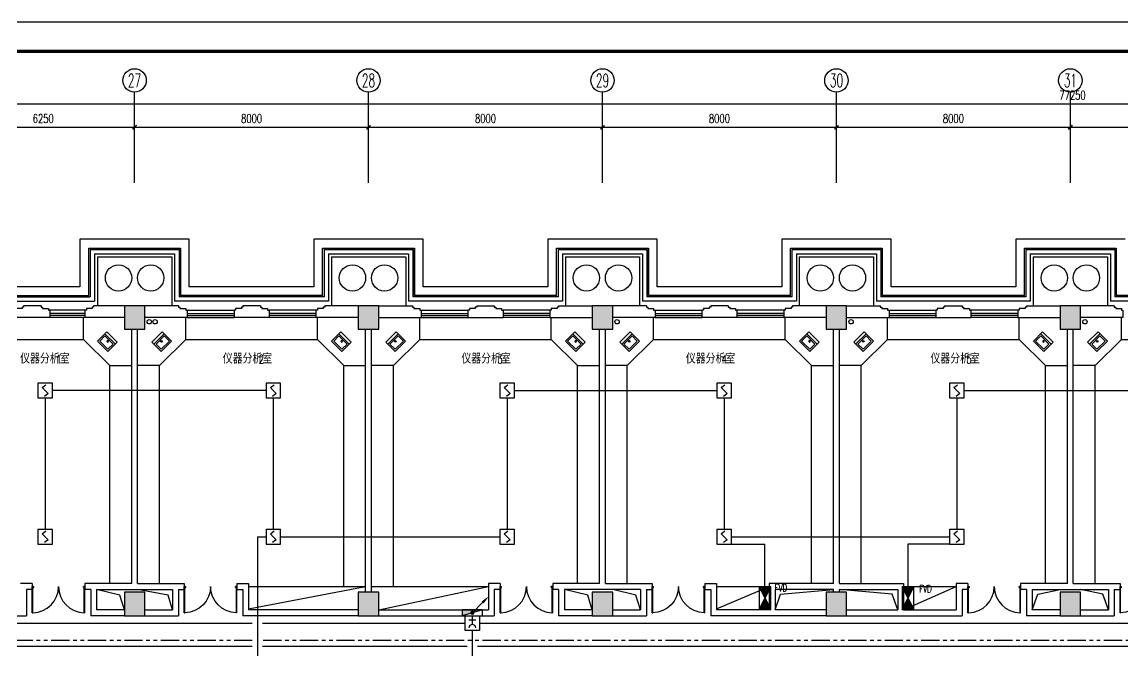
# Model space of a CAD drawing. Extents: x 190999 to 918899, y -200814 to 215286.
# Drawn here: x 567935 to 605585, y 134381 to 155886 of the extents above; entities that cross this region are included whole.
import ezdxf
from ezdxf.enums import TextEntityAlignment as Align

# ---------------------------------------------------------------- set-up
doc = ezdxf.new("R2010")
doc.units = 0
doc.header["$LTSCALE"] = 1000
doc.header["$MEASUREMENT"] = 0
doc.linetypes.add('PHANTOM2', pattern=[1.25, 0.625, -0.125, 0.125, -0.125, 0.125, -0.125])
doc.layers.get('Defpoints').update_dxf_attribs({"color": 1})
for name, color, linetype in [('00-EQUIP', 3, 'Continuous'), ('00-LWIRE', 4, 'Continuous'), ('00-WIRE-4', 6, 'Continuous'), ('A-墙线', 2, 'Continuous'), ('A-外包装修', 250, 'Continuous'), ('A-外窗', 145, 'Continuous'), ('A-家具', 250, 'Continuous'), ('A-门', 167, 'Continuous'), ('AXIS', 3, 'Continuous'), ('AXIS_TEXT', 7, 'Continuous'), ('COLUMN', 2, 'Continuous'), ('EQUIP_消火栓', 1, 'Continuous'), ('PUB_HATCH', 250, 'Continuous'), ('图框', 189, 'Continuous'), ('屋面排水', 4, 'Continuous'), ('房间名称', 7, 'Continuous'), ('暖通-风-说明', 3, 'Continuous'), ('洞口线', 165, 'Continuous'), ('雨水管', 151, 'Continuous')]:
    doc.layers.add(name, color=color, linetype=linetype)
doc.styles.add('_TCH_AXIS', font='COMPLEX', dxfattribs={"bigfont": 'GBCBIG'})
doc.styles.add('_TCH_DIM', font='SIMPLEX', dxfattribs={"bigfont": 'GBCBIG'})
doc.styles.add('COMPLEX', font='COMPLEX')
doc.styles.add('DIM_FONT', font='SIMPLEX', dxfattribs={"width": 0.7, "bigfont": 'GBCBIG'})
doc.styles.add('HZ-ZGBZ', font='romanc.shx', dxfattribs={"width": 0.65})
doc.styles.get("Standard").update_dxf_attribs({"font": 'simhei.ttf'})
doc.styles.add('XXK', font='romans.shx', dxfattribs={"width": 0.75, "bigfont": 'hzf.shx'})
doc.styles.add('zz-1', font='arial.ttf', dxfattribs={"width": 0.8})
doc.linetypes.add('BIG-DLINE', pattern='A,1,-0.15,["D",XXK,S=0.2,R=0,X=-0.1,Y=-0.09],-0.2', length=1.35)
doc.linetypes.add('XLINE', pattern='A,1,-0.2,["X",XXK,S=0.2,R=0,X=-0.1,Y=-0.09],-0.15', length=1.35)
doc.dimstyles.new('DIMN', dxfattribs={"dimtxt": 300, "dimasz": 100, "dimexe": 250, "dimexo": 300, "dimgap": 150, "dimtad": 1, "dimdec": 0, "dimzin": 0, "dimdsep": 46, "dimtxsty": 'DIM_FONT', "dimblk": 'ARCHTICK', "dimcen": 0.09, "dimclrt": 7, "dimazin": 2, "dimtfac": 1, "dimtdec": 0, "dimtix": 1, "dimtmove": 2, "dimatfit": 3, "dimfxl": 0, "dimtolj": 1, "dimtzin": 0, "dimarcsym": 0})

# ---------------------------------------------------------------- blocks, each defined once
blk = doc.blocks.new('TJAD_TK_A0')
at = {"layer": '图框'}
blk.add_line((2162, 399.3), (973, 399.3), dxfattribs=at)
at = {"layer": '图框', "const_width": 1.2}
blk.add_lwpolyline([(2152, -431.7), (2152, 389.3), (998, 389.3), (998, -431.7)], close=True, dxfattribs=at)
blk = doc.blocks.new('m1800')
at = {"layer": 'A-墙线'}
for p, q in [((-900, -100), (-900, 100)), ((900, -100), (900, 100))]:
    blk.add_line(p, q, dxfattribs=at)
at = {"layer": 'A-门'}
for p, q in [((-900, 900), (-900, 0)), ((-900, 900), (-880, 900)), ((-880, 900), (-880, 50)), ((880, 900), (880, 50)), ((900, 900), (880, 900)), ((900, 900), (900, 0)), ((-900, 50), (-870, 50)), ((-900, 0), (-850, 0)), ((-870, 50), (-870, 30)), ((-870, 30), (-850, 30)), ((-850, 30), (-850, 0)), ((850, 30), (850, 0)), ((870, 30), (850, 30)), ((900, 0), (850, 0)), ((870, 50), (870, 30)), ((900, 50), (870, 50))]:
    blk.add_line(p, q, dxfattribs=at)
for centre, start, end in [((-900, 0), 0, 88.7267), ((900, 0), 91.2733, 180)]:
    blk.add_arc(centre, 900, start, end, dxfattribs=at)
blk = doc.blocks.new('$TwtSys$00000434')
for p, q in [((-0.5, 0.5), (-0.5, -0.5)), ((-0.5, -0.5), (0.5, 0.5)), ((0.5, 0.5), (-0.5, 0.5)), ((0.5, -0.5), (0.5, 0.5)), ((-0.5, -0.5), (0.5, -0.5))]:
    blk.add_line(p, q)
blk.add_solid([(0.5, -0.5), (0.5, 0.5), (-0.5, -0.5)])
blk = doc.blocks.new('_ArchTick')
at = {"const_width": 0.5}
blk.add_lwpolyline([(-0.7, -0.7), (0.7, 0.7)], dxfattribs=at)
blk = doc.blocks.new('*D295')
at = {"layer": 'AXIS', "color": 0, "lineweight": -2}
for p, q in [((603785, 150686), (603785, 152536)), ((611785, 150686), (611785, 152536)), ((603785, 152286), (611785, 152286))]:
    blk.add_line(p, q, dxfattribs=at)
at = {"layer": 'Defpoints', "color": 0}
for p in [(611785, 152286), (603785, 150386), (611785, 150386)]:
    blk.add_point(p, dxfattribs=at)
at = {"layer": 'AXIS', "color": 0, "lineweight": -2, "xscale": 100, "yscale": 100, "zscale": 100, "rotation": 180}
blk.add_blockref('_ArchTick', (603785, 152286), dxfattribs=at)
at = {"layer": 'AXIS', "color": 0, "lineweight": -2, "xscale": 100, "yscale": 100, "zscale": 100}
blk.add_blockref('_ArchTick', (611785, 152286), dxfattribs=at)
at = {"layer": 'AXIS', "color": 7, "insert": (607785, 152586), "char_height": 300, "attachment_point": 5, "style": 'DIM_FONT'}
blk.add_mtext('\\A1;8000', dxfattribs=at)
blk = doc.blocks.new('*D296')
at = {"layer": 'AXIS', "color": 0, "lineweight": -2}
for p, q in [((595785, 150686), (595785, 152536)), ((603785, 150686), (603785, 152536)), ((595785, 152286), (603785, 152286))]:
    blk.add_line(p, q, dxfattribs=at)
at = {"layer": 'Defpoints', "color": 0}
for p in [(603785, 152286), (595785, 150386), (603785, 150386)]:
    blk.add_point(p, dxfattribs=at)
at = {"layer": 'AXIS', "color": 0, "lineweight": -2, "xscale": 100, "yscale": 100, "zscale": 100, "rotation": 180}
blk.add_blockref('_ArchTick', (595785, 152286), dxfattribs=at)
at = {"layer": 'AXIS', "color": 0, "lineweight": -2, "xscale": 100, "yscale": 100, "zscale": 100}
blk.add_blockref('_ArchTick', (603785, 152286), dxfattribs=at)
at = {"layer": 'AXIS', "color": 7, "insert": (599785, 152586), "char_height": 300, "attachment_point": 5, "style": 'DIM_FONT'}
blk.add_mtext('\\A1;8000', dxfattribs=at)
blk = doc.blocks.new('*D297')
at = {"layer": 'AXIS', "color": 0, "lineweight": -2}
for p, q in [((587785, 150686), (587785, 152536)), ((595785, 150686), (595785, 152536)), ((587785, 152286), (595785, 152286))]:
    blk.add_line(p, q, dxfattribs=at)
at = {"layer": 'Defpoints', "color": 0}
for p in [(595785, 152286), (587785, 150386), (595785, 150386)]:
    blk.add_point(p, dxfattribs=at)
at = {"layer": 'AXIS', "color": 0, "lineweight": -2, "xscale": 100, "yscale": 100, "zscale": 100, "rotation": 180}
blk.add_blockref('_ArchTick', (587785, 152286), dxfattribs=at)
at = {"layer": 'AXIS', "color": 0, "lineweight": -2, "xscale": 100, "yscale": 100, "zscale": 100}
blk.add_blockref('_ArchTick', (595785, 152286), dxfattribs=at)
at = {"layer": 'AXIS', "color": 7, "insert": (591785, 152586), "char_height": 300, "attachment_point": 5, "style": 'DIM_FONT'}
blk.add_mtext('\\A1;8000', dxfattribs=at)
blk = doc.blocks.new('*D298')
at = {"layer": 'AXIS', "color": 0, "lineweight": -2}
for p, q in [((579785, 150686), (579785, 152536)), ((587785, 150686), (587785, 152536)), ((579785, 152286), (587785, 152286))]:
    blk.add_line(p, q, dxfattribs=at)
at = {"layer": 'Defpoints', "color": 0}
for p in [(587785, 152286), (579785, 150386), (587785, 150386)]:
    blk.add_point(p, dxfattribs=at)
at = {"layer": 'AXIS', "color": 0, "lineweight": -2, "xscale": 100, "yscale": 100, "zscale": 100, "rotation": 180}
blk.add_blockref('_ArchTick', (579785, 152286), dxfattribs=at)
at = {"layer": 'AXIS', "color": 0, "lineweight": -2, "xscale": 100, "yscale": 100, "zscale": 100}
blk.add_blockref('_ArchTick', (587785, 152286), dxfattribs=at)
at = {"layer": 'AXIS', "color": 7, "insert": (583785, 152586), "char_height": 300, "attachment_point": 5, "style": 'DIM_FONT'}
blk.add_mtext('\\A1;8000', dxfattribs=at)
blk = doc.blocks.new('*D299')
at = {"layer": 'AXIS', "color": 0, "lineweight": -2}
for p, q in [((571785, 150686), (571785, 152536)), ((579785, 150686), (579785, 152536)), ((571785, 152286), (579785, 152286))]:
    blk.add_line(p, q, dxfattribs=at)
at = {"layer": 'Defpoints', "color": 0}
for p in [(579785, 152286), (571785, 150386), (579785, 150386)]:
    blk.add_point(p, dxfattribs=at)
at = {"layer": 'AXIS', "color": 0, "lineweight": -2, "xscale": 100, "yscale": 100, "zscale": 100, "rotation": 180}
blk.add_blockref('_ArchTick', (571785, 152286), dxfattribs=at)
at = {"layer": 'AXIS', "color": 0, "lineweight": -2, "xscale": 100, "yscale": 100, "zscale": 100}
blk.add_blockref('_ArchTick', (579785, 152286), dxfattribs=at)
at = {"layer": 'AXIS', "color": 7, "insert": (575785, 152586), "char_height": 300, "attachment_point": 5, "style": 'DIM_FONT'}
blk.add_mtext('\\A1;8000', dxfattribs=at)
blk = doc.blocks.new('*D300')
at = {"layer": 'AXIS', "color": 0, "lineweight": -2}
for p, q in [((565535, 150686), (565535, 152536)), ((571785, 150686), (571785, 152536)), ((565535, 152286), (571785, 152286))]:
    blk.add_line(p, q, dxfattribs=at)
at = {"layer": 'Defpoints', "color": 0}
for p in [(571785, 152286), (565535, 150386), (571785, 150386)]:
    blk.add_point(p, dxfattribs=at)
at = {"layer": 'AXIS', "color": 0, "lineweight": -2, "xscale": 100, "yscale": 100, "zscale": 100, "rotation": 180}
blk.add_blockref('_ArchTick', (565535, 152286), dxfattribs=at)
at = {"layer": 'AXIS', "color": 0, "lineweight": -2, "xscale": 100, "yscale": 100, "zscale": 100}
blk.add_blockref('_ArchTick', (571785, 152286), dxfattribs=at)
at = {"layer": 'AXIS', "color": 7, "insert": (568660, 152586), "char_height": 300, "attachment_point": 5, "style": 'DIM_FONT'}
blk.add_mtext('\\A1;6250', dxfattribs=at)
blk = doc.blocks.new('*D302')
at = {"layer": 'AXIS', "color": 0, "lineweight": -2}
for p, q in [((565235, 150686), (565235, 153336)), ((642484, 150686), (642484, 153336)), ((565235, 153086), (642484, 153086))]:
    blk.add_line(p, q, dxfattribs=at)
at = {"layer": 'Defpoints', "color": 0}
for p in [(642484, 153086), (565235, 150386), (642484, 150386)]:
    blk.add_point(p, dxfattribs=at)
at = {"layer": 'AXIS', "color": 0, "lineweight": -2, "xscale": 100, "yscale": 100, "zscale": 100, "rotation": 180}
blk.add_blockref('_ArchTick', (565235, 153086), dxfattribs=at)
at = {"layer": 'AXIS', "color": 0, "lineweight": -2, "xscale": 100, "yscale": 100, "zscale": 100}
blk.add_blockref('_ArchTick', (642484, 153086), dxfattribs=at)
at = {"layer": 'AXIS', "color": 7, "insert": (603859, 153386), "char_height": 300, "attachment_point": 5, "style": 'DIM_FONT'}
blk.add_mtext('\\A1;77250', dxfattribs=at)
blk = doc.blocks.new('_AXISO')
blk.add_circle((0, 0), 0.5)
at = {"layer": 'AXIS_TEXT', "style": 'COMPLEX', "width": 1.041667}
blk.add_attdef('A', text='', height=0.56, dxfattribs=at).set_placement((-0.25, -0.28), (0.25, -0.28), align=Align.FIT)
blk = doc.blocks.new('$plan$00001609')
at = {"linetype": 'Continuous'}
for p, q in [((0, -251), (0, 251)), ((0, 251), (450, 251)), ((93, -251), (93, 251)), ((146, -199), (146, 199)), ((146, 199), (397, 199)), ((397, 199), (397, -199)), ((450, 251), (450, -251)), ((0, -251), (450, -251)), ((146, -199), (397, -199))]:
    blk.add_line(p, q, dxfattribs=at)
blk.add_line((238, 2), (238, 0))
blk.add_arc((212, 0), 26, 4.716, 0, dxfattribs=at)
at = {"style": 'zz-1'}
for tag in ['YSIZE', 'XSIZE']:
    blk.add_attdef(tag, (0, 0), '', height=0.5, dxfattribs=at)
blk = doc.blocks.new('_LINKPT1')
at = {"color": 0}
blk.add_line((0, 0), (0, 0), dxfattribs=at)
blk = doc.blocks.new('J62IR8YJ')
for p, q in [((-0.5, 1), (0.5, 1)), ((-0.5, 0), (-0.5, 1)), ((0.5, 1), (0.5, 0)), ((0.5, 0), (-0.5, 0)), ((-0.231, 0.312), (0.231, 0.312)), ((0, 0.598), (0, 0.06))]:
    blk.add_line(p, q)
at = {"const_width": 0.04, "flags": 128}
blk.add_lwpolyline([(-0.5, 0), (-0.5, 1), (0.5, 1), (0.5, 0)], close=True, dxfattribs=at)
blk.add_arc((0, 0.829), 0.231, 180, 0)
at = {"xscale": 0.002, "yscale": 0.00200000000000955, "zscale": 0.002}
for p in [(0, 1), (-0.5, 0.5), (0, 0), (0.5, 0.5)]:
    blk.add_blockref('_LINKPT1', p, dxfattribs=at)
at = {"flags": 9}
blk.add_attdef('A', (0, 0), '', height=0.00002, dxfattribs=at)
blk = doc.blocks.new('3S1KCGW2')
for p, q in [((0.5, 0.5), (-0.5, 0.5)), ((-0.5, 0.5), (-0.5, -0.5)), ((-0.2, 0.2), (0.05, 0.4)), ((0, 0), (-0.2, 0.2)), ((0, 0), (0.2, -0.2)), ((0.5, -0.5), (0.5, 0.5)), ((-0.5, -0.5), (0.5, -0.5)), ((0.2, -0.2), (-0.05, -0.4))]:
    blk.add_line(p, q)
at = {"const_width": 0.04, "flags": 128}
blk.add_lwpolyline([(-0.5, -0.5), (-0.5, 0.5), (0.5, 0.5), (0.5, -0.5)], close=True, dxfattribs=at)
at = {"xscale": 0.002, "yscale": 0.002, "zscale": 0.002}
for p in [(-0.5, 0), (0, 0.5), (0.5, 0), (0, -0.5)]:
    blk.add_blockref('_LINKPT1', p, dxfattribs=at)
at = {"flags": 9}
blk.add_attdef('A', (0, 0), '', height=0.00002, dxfattribs=at)
blk = doc.blocks.new('6H2KALM6')
for p, q in [((-0.78, 0.4), (0.78, -0.4)), ((0.78, 0.4), (-0.78, -0.4)), ((0.78, 0.4), (-0.78, 0.4)), ((-0.78, 0.4), (-0.78, -0.4)), ((0.78, -0.4), (0.78, 0.4)), ((-0.78, -0.4), (0.78, -0.4))]:
    blk.add_line(p, q)
at = {"const_width": 0.04}
blk.add_lwpolyline([(-0.78, 0.4), (-0.78, -0.4), (0.78, -0.4), (0.78, 0.4)], close=True, dxfattribs=at)
for points in [[(-0.78, 0.4), (0, 0), (-0.78, -0.4)], [(0.78, 0.4), (0, 0), (0.78, -0.4)]]:
    blk.add_solid(points)
at = {"xscale": 0.002, "yscale": 0.002, "zscale": 0.002}
for p in [(-0.78, 0), (0, 0.4), (0.78, 0), (0, -0.4)]:
    blk.add_blockref('_LINKPT1', p, dxfattribs=at)
at = {"flags": 9}
blk.add_attdef('A', (0, 0), '', height=0.00002, dxfattribs=at)
blk = doc.blocks.new('_WRLD1L')
for p, q in [((0.7, 0.7), (0, 0)), ((0.104, 0.104), (0.104, 0.104)), ((-0.104, -0.104), (-0.104, -0.104))]:
    blk.add_line(p, q)
at = {"const_width": 0.142}
blk.add_lwpolyline([(-0.071, 0, 1), (0.071, 0, 1)], format="xyb", close=True, dxfattribs=at)
blk.add_solid([(0.63, 0.77), (0.77, 0.63), (1.15, 1.15)])
at = {"width": 0.8, "flags": 9}
blk.add_attdef('A', (0, 0), '', height=0.00002, dxfattribs=at)

msp = doc.modelspace()

# ---------------------------------------------------------------- hatches: boundary and pattern name
at = {"layer": 'PUB_HATCH'}
for points in [[(571434.6, 145386.5), (572134.6, 145386.5), (572134.6, 146186.5), (571434.6, 146186.5)], [(579434.6, 145386.5), (580134.6, 145386.5), (580134.6, 146186.5), (579434.6, 146186.5)], [(587434.6, 145386.5), (588134.6, 145386.5), (588134.6, 146186.5), (587434.6, 146186.5)], [(595434.6, 145386.5), (596134.6, 145386.5), (596134.6, 146186.5), (595434.6, 146186.5)], [(603434.6, 145386.5), (604134.6, 145386.5), (604134.6, 146186.5), (603434.6, 146186.5)], [(571434.6, 135586.5), (572134.6, 135586.5), (572134.6, 136386.5), (571434.6, 136386.5)], [(579434.6, 135586.5), (580134.6, 135586.5), (580134.6, 136386.5), (579434.6, 136386.5)], [(587434.6, 135586.5), (588134.6, 135586.5), (588134.6, 136386.5), (587434.6, 136386.5)], [(595434.6, 135586.5), (596134.6, 135586.5), (596134.6, 136386.5), (595434.6, 136386.5)], [(603434.6, 135586.5), (604134.6, 135586.5), (604134.6, 136386.5), (603434.6, 136386.5)]]:
    msp.add_hatch(color=256, dxfattribs=at).paths.add_polyline_path(points)

# ---------------------------------------------------------------- linework, layer by layer
at = {"layer": '00-WIRE-4'}
for p, q in [((576278.4, 143286.5), (568975.7, 143286.5)), ((584778.4, 143286.5), (591696.4, 143286.5)), ((600149.9, 143286.5), (607557.9, 143286.5)), ((568725.7, 143036.5), (568725.7, 138536.5)), ((576528.4, 143036.5), (576528.4, 138536.5)), ((584528.4, 143036.5), (584528.4, 138536.5)), ((591946.4, 143036.5), (591946.4, 138536.5)), ((599899.9, 143036.5), (599899.9, 138536.5)), ((575984.6, 138286.5), (575984.6, 134136.5)), ((575984.6, 138286.5), (576278.4, 138286.5)), ((576778.4, 138286.5), (584278.4, 138286.5)), ((592196.4, 138286.5), (599649.9, 138286.5)), ((592196.4, 138036.5), (593340.1, 138036.5)), ((593340.1, 136476), (593340.1, 138036.5)), ((598229.1, 138036.5), (598229.1, 136576.5)), ((599649.9, 138036.5), (598229.1, 138036.5)), ((583334.3, 134136.5), (583334.3, 135086.5))]:
    msp.add_line(p, q, dxfattribs=at)
at = {"layer": '00-WIRE-4', "linetype": 'XLINE'}
for p, q in [((564784.6, 135336.5), (575809.6, 135336.5)), ((576159.6, 135336.5), (583084.3, 135336.5)), ((583584.3, 135336.5), (607984.9, 135336.5))]:
    msp.add_line(p, q, dxfattribs=at)
at = {"layer": '00-WIRE-4', "linetype": 'PHANTOM2'}
for p, q in [((575809.6, 134736.5), (564784.6, 134736.5)), ((608059.9, 134736.5), (576159.6, 134736.5))]:
    msp.add_line(p, q, dxfattribs=at)
at = {"layer": '00-WIRE-4', "linetype": 'BIG-DLINE'}
for p, q in [((575809.6, 134536.5), (564784.6, 134536.5)), ((583159.3, 134536.5), (576159.6, 134536.5)), ((608059.9, 134536.5), (583509.3, 134536.5))]:
    msp.add_line(p, q, dxfattribs=at)
at = {"layer": 'A-墙线'}
for p, q in [((567934.6, 146086.5), (567734.6, 146086.5)), ((567934.6, 146136.5), (567934.6, 146086.5)), ((567984.6, 146136.5), (567934.6, 146136.5)), ((568584.6, 146186.5), (567984.6, 146186.5)), ((567984.6, 146186.5), (567984.6, 146136.5)), ((568584.6, 146186.5), (568584.6, 146136.5)), ((568584.6, 146136.5), (568634.6, 146136.5)), ((568634.6, 146136.5), (568634.6, 146086.5)), ((568634.6, 146086.5), (568834.6, 146086.5)), ((568834.6, 146086.5), (568834.6, 146036.5)), ((570134.6, 146086.5), (570134.6, 146036.5)), ((570334.6, 146086.5), (570134.6, 146086.5)), ((570334.6, 146136.5), (570334.6, 146086.5)), ((570384.6, 146136.5), (570334.6, 146136.5)), ((571434.6, 146186.5), (570384.6, 146186.5)), ((570384.6, 146186.5), (570384.6, 146136.5)), ((573284.6, 146186.5), (572134.6, 146186.5)), ((573284.6, 146186.5), (573284.6, 146136.5)), ((573284.6, 146136.5), (573334.6, 146136.5)), ((573334.6, 146136.5), (573334.6, 146086.5)), ((573334.6, 146086.5), (573534.6, 146086.5)), ((573534.6, 146086.5), (573534.6, 146036.5)), ((575234.6, 146086.5), (575234.6, 146036.5)), ((575434.6, 146086.5), (575234.6, 146086.5)), ((575434.6, 146136.5), (575434.6, 146086.5)), ((575484.6, 146136.5), (575434.6, 146136.5)), ((576084.6, 146186.5), (575484.6, 146186.5)), ((575484.6, 146186.5), (575484.6, 146136.5)), ((576084.6, 146186.5), (576084.6, 146136.5)), ((576084.6, 146136.5), (576134.6, 146136.5)), ((576134.6, 146136.5), (576134.6, 146086.5)), ((576134.6, 146086.5), (576334.6, 146086.5)), ((576334.6, 146086.5), (576334.6, 146036.5)), ((578034.6, 146086.5), (578034.6, 146036.5)), ((578234.6, 146086.5), (578034.6, 146086.5)), ((578234.6, 146136.5), (578234.6, 146086.5)), ((578284.6, 146136.5), (578234.6, 146136.5)), ((579434.6, 146186.5), (578284.6, 146186.5)), ((578284.6, 146186.5), (578284.6, 146136.5)), ((580134.6, 146186.5), (581284.6, 146186.5)), ((581284.6, 146186.5), (581284.6, 146136.5)), ((581284.6, 146136.5), (581334.6, 146136.5)), ((581334.6, 146136.5), (581334.6, 146086.5)), ((581334.6, 146086.5), (581534.6, 146086.5)), ((581534.6, 146086.5), (581534.6, 146036.5)), ((583234.6, 146086.5), (583234.6, 146036.5)), ((583434.6, 146086.5), (583234.6, 146086.5)), ((583434.6, 146136.5), (583434.6, 146086.5)), ((583484.6, 146136.5), (583434.6, 146136.5)), ((583484.6, 146186.5), (584084.6, 146186.5)), ((583484.6, 146186.5), (583484.6, 146136.5)), ((584084.6, 146186.5), (584084.6, 146136.5)), ((584084.6, 146136.5), (584134.6, 146136.5)), ((584134.6, 146136.5), (584134.6, 146086.5)), ((584134.6, 146086.5), (584334.6, 146086.5)), ((584334.6, 146086.5), (584334.6, 146036.5)), ((586034.6, 146086.5), (586034.6, 146036.5)), ((586234.6, 146086.5), (586034.6, 146086.5)), ((586234.6, 146136.5), (586234.6, 146086.5)), ((586284.6, 146136.5), (586234.6, 146136.5)), ((586284.6, 146186.5), (587434.6, 146186.5)), ((586284.6, 146186.5), (586284.6, 146136.5)), ((589284.6, 146186.5), (588134.6, 146186.5)), ((589284.6, 146186.5), (589284.6, 146136.5)), ((589284.6, 146136.5), (589334.6, 146136.5)), ((589334.6, 146136.5), (589334.6, 146086.5)), ((589334.6, 146086.5), (589534.6, 146086.5)), ((589534.6, 146086.5), (589534.6, 146036.5)), ((591234.6, 146086.5), (591234.6, 146036.5)), ((591434.6, 146086.5), (591234.6, 146086.5)), ((591434.6, 146136.5), (591434.6, 146086.5)), ((591484.6, 146136.5), (591434.6, 146136.5)), ((592084.6, 146186.5), (591484.6, 146186.5)), ((591484.6, 146186.5), (591484.6, 146136.5)), ((592084.6, 146186.5), (592084.6, 146136.5)), ((592084.6, 146136.5), (592134.6, 146136.5)), ((592134.6, 146136.5), (592134.6, 146086.5)), ((592134.6, 146086.5), (592334.6, 146086.5)), ((592334.6, 146086.5), (592334.6, 146036.5)), ((594034.6, 146086.5), (594034.6, 146036.5)), ((594234.6, 146086.5), (594034.6, 146086.5)), ((594234.6, 146136.5), (594234.6, 146086.5)), ((594284.6, 146136.5), (594234.6, 146136.5)), ((595434.6, 146186.5), (594284.6, 146186.5)), ((594284.6, 146186.5), (594284.6, 146136.5)), ((596134.6, 146186.5), (597284.6, 146186.5)), ((597284.6, 146186.5), (597284.6, 146136.5)), ((597284.6, 146136.5), (597334.6, 146136.5)), ((597334.6, 146136.5), (597334.6, 146086.5)), ((597334.6, 146086.5), (597534.6, 146086.5)), ((597534.6, 146086.5), (597534.6, 146036.5)), ((599234.6, 146086.5), (599234.6, 146036.5)), ((599434.6, 146086.5), (599234.6, 146086.5)), ((599434.6, 146136.5), (599434.6, 146086.5)), ((599484.6, 146136.5), (599434.6, 146136.5)), ((599484.6, 146186.5), (600084.6, 146186.5)), ((599484.6, 146186.5), (599484.6, 146136.5)), ((600084.6, 146186.5), (600084.6, 146136.5)), ((600084.6, 146136.5), (600134.6, 146136.5)), ((600134.6, 146136.5), (600134.6, 146086.5)), ((600134.6, 146086.5), (600334.6, 146086.5)), ((600334.6, 146086.5), (600334.6, 146036.5)), ((602034.6, 146086.5), (602034.6, 146036.5)), ((602234.6, 146086.5), (602034.6, 146086.5)), ((602234.6, 146136.5), (602234.6, 146086.5)), ((602284.6, 146136.5), (602234.6, 146136.5)), ((602284.6, 146186.5), (603434.6, 146186.5)), ((602284.6, 146186.5), (602284.6, 146136.5)), ((605284.6, 146186.5), (604134.6, 146186.5)), ((605284.6, 146186.5), (605284.6, 146136.5)), ((605284.6, 146136.5), (605334.6, 146136.5)), ((605334.6, 146136.5), (605334.6, 146086.5)), ((605334.6, 146086.5), (605534.6, 146086.5)), ((605534.6, 146086.5), (605534.6, 146036.5)), ((568884.6, 145786.5), (567684.6, 145786.5)), ((568834.6, 146036.5), (568884.6, 146036.5)), ((568884.6, 146036.5), (568884.6, 145786.5)), ((570134.6, 146036.5), (570084.6, 146036.5)), ((570084.6, 146036.5), (570084.6, 145786.5)), ((571434.6, 145786.5), (570084.6, 145786.5)), ((573584.6, 145786.5), (572134.6, 145786.5)), ((573534.6, 146036.5), (573584.6, 146036.5)), ((573584.6, 146036.5), (573584.6, 145786.5)), ((575234.6, 146036.5), (575184.6, 146036.5)), ((575184.6, 146036.5), (575184.6, 145786.5)), ((576384.6, 145786.5), (575184.6, 145786.5)), ((576334.6, 146036.5), (576384.6, 146036.5)), ((576384.6, 146036.5), (576384.6, 145786.5)), ((578034.6, 146036.5), (577984.6, 146036.5)), ((577984.6, 146036.5), (577984.6, 145786.5)), ((579434.6, 145786.5), (577984.6, 145786.5)), ((580134.6, 145786.5), (581584.6, 145786.5)), ((581534.6, 146036.5), (581584.6, 146036.5)), ((581584.6, 146036.5), (581584.6, 145786.5)), ((583234.6, 146036.5), (583184.6, 146036.5)), ((583184.6, 146036.5), (583184.6, 145786.5)), ((583184.6, 145786.5), (584384.6, 145786.5)), ((584334.6, 146036.5), (584384.6, 146036.5)), ((584384.6, 146036.5), (584384.6, 145786.5)), ((586034.6, 146036.5), (585984.6, 146036.5)), ((585984.6, 146036.5), (585984.6, 145786.5)), ((585984.6, 145786.5), (587434.6, 145786.5)), ((589584.6, 145786.5), (588134.6, 145786.5)), ((589534.6, 146036.5), (589584.6, 146036.5)), ((589584.6, 146036.5), (589584.6, 145786.5)), ((591234.6, 146036.5), (591184.6, 146036.5)), ((591184.6, 146036.5), (591184.6, 145786.5)), ((592384.6, 145786.5), (591184.6, 145786.5)), ((592334.6, 146036.5), (592384.6, 146036.5)), ((592384.6, 146036.5), (592384.6, 145786.5)), ((594034.6, 146036.5), (593984.6, 146036.5)), ((593984.6, 146036.5), (593984.6, 145786.5)), ((595434.6, 145786.5), (593984.6, 145786.5)), ((596134.6, 145786.5), (597584.6, 145786.5)), ((597534.6, 146036.5), (597584.6, 146036.5)), ((597584.6, 146036.5), (597584.6, 145786.5)), ((599234.6, 146036.5), (599184.6, 146036.5)), ((599184.6, 146036.5), (599184.6, 145786.5)), ((599184.6, 145786.5), (600384.6, 145786.5)), ((600334.6, 146036.5), (600384.6, 146036.5)), ((600384.6, 146036.5), (600384.6, 145786.5)), ((602034.6, 146036.5), (601984.6, 146036.5)), ((601984.6, 146036.5), (601984.6, 145786.5)), ((601984.6, 145786.5), (603434.6, 145786.5)), ((605584.6, 145786.5), (604134.6, 145786.5)), ((605534.6, 146036.5), (605584.6, 146036.5)), ((605584.6, 146036.5), (605584.6, 145786.5)), ((571684.6, 136686.5), (571684.6, 145386.5)), ((571884.6, 136686.5), (571884.6, 145386.5)), ((579684.6, 136386.5), (579684.6, 145386.5)), ((579884.6, 136386.5), (579884.6, 145386.5)), ((587684.6, 136686.5), (587684.6, 145386.5)), ((587884.6, 136686.5), (587884.6, 145386.5)), ((595684.6, 136686.5), (595684.6, 145386.5)), ((595884.6, 136686.5), (595884.6, 145386.5)), ((603684.6, 136686.5), (603684.6, 145386.5)), ((603884.6, 136686.5), (603884.6, 145386.5)), ((568284.6, 136686.5), (567884.6, 136686.5)), ((571684.6, 136686.5), (570084.6, 136686.5)), ((571884.6, 136686.5), (573484.6, 136686.5)), ((575284.6, 136686.5), (575684.6, 136686.5)), ((575684.6, 136686.5), (575684.6, 135786.5)), ((584284.6, 136686.5), (583884.6, 136686.5)), ((583884.6, 136686.5), (583884.6, 135786.5)), ((587684.6, 136686.5), (586084.6, 136686.5)), ((587884.6, 136686.5), (589484.6, 136686.5)), ((591284.6, 136686.5), (591684.6, 136686.5)), ((591684.6, 136686.5), (591684.6, 135786.5)), ((600284.6, 136686.5), (599884.6, 136686.5)), ((599884.6, 136686.5), (599884.6, 135786.5)), ((603684.6, 136686.5), (602084.6, 136686.5)), ((603884.6, 136686.5), (605484.6, 136686.5)), ((568284.6, 136486.5), (568084.6, 136486.5)), ((568084.6, 136486.5), (568084.6, 135586.5)), ((570284.6, 136486.5), (570084.6, 136486.5)), ((570284.6, 136486.5), (570284.6, 135586.5)), ((570484.6, 136486.5), (573084.6, 136486.5)), ((570484.6, 136486.5), (570484.6, 135786.5)), ((573084.6, 136486.5), (573084.6, 135786.5)), ((573284.6, 136486.5), (573484.6, 136486.5)), ((573284.6, 136486.5), (573284.6, 135586.5)), ((575284.6, 136486.5), (575484.6, 136486.5)), ((575484.6, 136486.5), (575484.6, 135586.5)), ((584284.6, 136486.5), (584084.6, 136486.5)), ((584084.6, 136486.5), (584084.6, 135586.5)), ((586284.6, 136486.5), (586084.6, 136486.5)), ((586284.6, 136486.5), (586284.6, 135586.5)), ((589084.6, 136486.5), (586484.6, 136486.5)), ((586484.6, 136486.5), (586484.6, 135786.5)), ((589084.6, 136486.5), (589084.6, 135786.5)), ((589284.6, 136486.5), (589484.6, 136486.5)), ((589284.6, 136486.5), (589284.6, 135586.5)), ((591284.6, 136486.5), (591484.6, 136486.5)), ((591484.6, 136486.5), (591484.6, 135586.5)), ((595684.6, 136386.5), (595684.6, 136486.5)), ((595884.6, 136386.5), (595884.6, 136486.5)), ((600284.6, 136486.5), (600084.6, 136486.5)), ((600084.6, 136486.5), (600084.6, 135586.5)), ((602284.6, 136486.5), (602084.6, 136486.5)), ((602284.6, 136486.5), (602284.6, 135586.5)), ((602484.6, 136486.5), (605084.6, 136486.5)), ((602484.6, 136486.5), (602484.6, 135786.5)), ((605084.6, 136486.5), (605084.6, 135786.5)), ((605284.6, 136486.5), (605484.6, 136486.5)), ((605284.6, 136486.5), (605284.6, 135586.5)), ((565934.6, 135586.5), (568084.6, 135586.5)), ((571434.6, 135586.5), (570284.6, 135586.5)), ((571434.6, 135786.5), (570484.6, 135786.5)), ((572134.6, 135786.5), (573084.6, 135786.5)), ((572134.6, 135586.5), (573284.6, 135586.5)), ((579434.6, 135586.5), (575484.6, 135586.5)), ((579434.6, 135786.5), (575684.6, 135786.5)), ((580134.6, 135786.5), (583884.6, 135786.5)), ((580134.6, 135586.5), (584084.6, 135586.5)), ((587434.6, 135586.5), (586284.6, 135586.5)), ((587434.6, 135786.5), (586484.6, 135786.5)), ((588134.6, 135786.5), (589084.6, 135786.5)), ((588134.6, 135586.5), (589284.6, 135586.5)), ((595434.6, 135586.5), (591484.6, 135586.5)), ((593484.6, 135786.5), (591684.6, 135786.5)), ((595434.6, 135786.5), (593684.6, 135786.5)), ((596134.6, 135786.5), (597884.6, 135786.5)), ((596134.6, 135586.5), (600084.6, 135586.5)), ((598084.6, 135786.5), (599884.6, 135786.5)), ((603434.6, 135586.5), (602284.6, 135586.5)), ((603434.6, 135786.5), (602484.6, 135786.5)), ((604134.6, 135786.5), (605084.6, 135786.5)), ((604134.6, 135586.5), (605284.6, 135586.5))]:
    msp.add_line(p, q, dxfattribs=at)
for points in [[(595684.6, 136686.5), (593484.6, 136686.5), (593484.6, 135786.5)], [(595884.6, 136686.5), (598084.6, 136686.5), (598084.6, 135786.5)], [(595684.6, 136486.5), (593684.6, 136486.5), (593684.6, 135786.5)], [(595884.6, 136486.5), (597884.6, 136486.5), (597884.6, 135786.5)]]:
    msp.add_lwpolyline(points, dxfattribs=at)
at = {"layer": 'A-外包装修'}
for p, q in [((570214.6, 146536.5), (570214.6, 148156.5)), ((570216, 148156.5), (573353.2, 148156.5)), ((570264.6, 148106.5), (570264.6, 146486.5)), ((570266, 148106.5), (573303.2, 148106.5)), ((573304.6, 148106.5), (573304.6, 146486.5)), ((573354.6, 146536.5), (573354.6, 148156.5)), ((578214.6, 146536.5), (578214.6, 148156.5)), ((578216, 148156.5), (581353.2, 148156.5)), ((578264.6, 148106.5), (578264.6, 146486.5)), ((578266, 148106.5), (581303.2, 148106.5)), ((581304.6, 148106.5), (581304.6, 146486.5)), ((581354.6, 146536.5), (581354.6, 148156.5)), ((586214.6, 146536.5), (586214.6, 148156.5)), ((586216, 148156.5), (589353.2, 148156.5)), ((586264.6, 148106.5), (586264.6, 146486.5)), ((586266, 148106.5), (589303.2, 148106.5)), ((589304.6, 148106.5), (589304.6, 146486.5)), ((589354.6, 146536.5), (589354.6, 148156.5)), ((594214.6, 146536.5), (594214.6, 148156.5)), ((594216, 148156.5), (597353.2, 148156.5)), ((594264.6, 148106.5), (594264.6, 146486.5)), ((594266, 148106.5), (597303.2, 148106.5)), ((597304.6, 148106.5), (597304.6, 146486.5)), ((597354.6, 146536.5), (597354.6, 148156.5)), ((602214.6, 146536.5), (602214.6, 148156.5)), ((602216, 148156.5), (605353.2, 148156.5)), ((602264.6, 148106.5), (602264.6, 146486.5)), ((602266, 148106.5), (605303.2, 148106.5)), ((605304.6, 148106.5), (605304.6, 146486.5)), ((605354.6, 146536.5), (605354.6, 148156.5)), ((570414.6, 147956.5), (570414.6, 146336.5)), ((570416, 147956.5), (573153.2, 147956.5)), ((570514.6, 147856.5), (570514.6, 146186.5)), ((570516, 147856.5), (573053.2, 147856.5)), ((573054.6, 147856.5), (573054.6, 146186.5)), ((573154.6, 147956.5), (573154.6, 146336.5)), ((578414.6, 147956.5), (578414.6, 146336.5)), ((578416, 147956.5), (581153.2, 147956.5)), ((578514.6, 147856.5), (578514.6, 146186.5)), ((578516, 147856.5), (581053.2, 147856.5)), ((581054.6, 147856.5), (581054.6, 146186.5)), ((581154.6, 147956.5), (581154.6, 146336.5)), ((586414.6, 147956.5), (586414.6, 146336.5)), ((586416, 147956.5), (589153.2, 147956.5)), ((586514.6, 147856.5), (586514.6, 146186.5)), ((586516, 147856.5), (589053.2, 147856.5)), ((589054.6, 147856.5), (589054.6, 146186.5)), ((589154.6, 147956.5), (589154.6, 146336.5)), ((594414.6, 147956.5), (594414.6, 146336.5)), ((594416, 147956.5), (597153.2, 147956.5)), ((594514.6, 147856.5), (594514.6, 146186.5)), ((594516, 147856.5), (597053.2, 147856.5)), ((597054.6, 147856.5), (597054.6, 146186.5)), ((597154.6, 147956.5), (597154.6, 146336.5)), ((602414.6, 147956.5), (602414.6, 146336.5)), ((602416, 147956.5), (605153.2, 147956.5)), ((602514.6, 147856.5), (602514.6, 146186.5)), ((602516, 147856.5), (605053.2, 147856.5)), ((605054.6, 147856.5), (605054.6, 146186.5)), ((605154.6, 147956.5), (605154.6, 146336.5)), ((566054.6, 146486.5), (570264.6, 146486.5)), ((566104.6, 146536.5), (570214.6, 146536.5)), ((578264.6, 146486.5), (573304.6, 146486.5)), ((578214.6, 146536.5), (573354.6, 146536.5)), ((586264.6, 146486.5), (581304.6, 146486.5)), ((586214.6, 146536.5), (581354.6, 146536.5)), ((594264.6, 146486.5), (589304.6, 146486.5)), ((594214.6, 146536.5), (589354.6, 146536.5)), ((602264.6, 146486.5), (597304.6, 146486.5)), ((602214.6, 146536.5), (597354.6, 146536.5)), ((610264.6, 146486.5), (605304.6, 146486.5)), ((610214.6, 146536.5), (605354.6, 146536.5)), ((565904.6, 146336.5), (570414.6, 146336.5)), ((578414.6, 146336.5), (573154.6, 146336.5)), ((586414.6, 146336.5), (581154.6, 146336.5)), ((594414.6, 146336.5), (589154.6, 146336.5)), ((602414.6, 146336.5), (597154.6, 146336.5)), ((610414.6, 146336.5), (605154.6, 146336.5))]:
    msp.add_line(p, q, dxfattribs=at)
for centre in [(571234.6, 147136.5), (572334.6, 147136.5), (579234.6, 147136.5), (580334.6, 147136.5), (587234.6, 147136.5), (588334.6, 147136.5), (595234.6, 147136.5), (596334.6, 147136.5), (603234.6, 147136.5), (604334.6, 147136.5)]:
    msp.add_circle(centre, 450, dxfattribs=at)
at = {"layer": 'A-外窗'}
for p, q in [((570084.6, 146036.5), (568884.6, 146036.5)), ((570084.6, 145916.5), (568884.6, 145916.5)), ((570084.6, 145856.5), (568884.6, 145856.5)), ((570084.6, 145786.5), (568884.6, 145786.5)), ((573584.6, 146036.5), (575184.6, 146036.5)), ((573584.6, 145916.5), (575184.6, 145916.5)), ((573584.6, 145856.5), (575184.6, 145856.5)), ((573584.6, 145786.5), (575184.6, 145786.5)), ((577984.6, 146036.5), (576384.6, 146036.5)), ((577984.6, 145916.5), (576384.6, 145916.5)), ((577984.6, 145856.5), (576384.6, 145856.5)), ((577984.6, 145786.5), (576384.6, 145786.5)), ((581584.6, 146036.5), (583184.6, 146036.5)), ((581584.6, 145916.5), (583184.6, 145916.5)), ((581584.6, 145856.5), (583184.6, 145856.5)), ((581584.6, 145786.5), (583184.6, 145786.5)), ((585984.6, 146036.5), (584384.6, 146036.5)), ((585984.6, 145916.5), (584384.6, 145916.5)), ((585984.6, 145856.5), (584384.6, 145856.5)), ((585984.6, 145786.5), (584384.6, 145786.5)), ((589584.6, 146036.5), (591184.6, 146036.5)), ((589584.6, 145916.5), (591184.6, 145916.5)), ((589584.6, 145856.5), (591184.6, 145856.5)), ((589584.6, 145786.5), (591184.6, 145786.5)), ((593984.6, 146036.5), (592384.6, 146036.5)), ((593984.6, 145916.5), (592384.6, 145916.5)), ((593984.6, 145856.5), (592384.6, 145856.5)), ((593984.6, 145786.5), (592384.6, 145786.5)), ((597584.6, 146036.5), (599184.6, 146036.5)), ((597584.6, 145916.5), (599184.6, 145916.5)), ((597584.6, 145856.5), (599184.6, 145856.5)), ((597584.6, 145786.5), (599184.6, 145786.5)), ((601984.6, 146036.5), (600384.6, 146036.5)), ((601984.6, 145916.5), (600384.6, 145916.5)), ((601984.6, 145856.5), (600384.6, 145856.5)), ((601984.6, 145786.5), (600384.6, 145786.5))]:
    msp.add_line(p, q, dxfattribs=at)
at = {"layer": 'A-家具'}
for p, q in [((570034.6, 145036.5), (570034.6, 145786.5)), ((573534.6, 145036.5), (573534.6, 145786.5)), ((578034.6, 145036.5), (578034.6, 145786.5)), ((581534.6, 145036.5), (581534.6, 145786.5)), ((586034.6, 145036.5), (586034.6, 145786.5)), ((589534.6, 145036.5), (589534.6, 145786.5)), ((594034.6, 145036.5), (594034.6, 145786.5)), ((597534.6, 145036.5), (597534.6, 145786.5)), ((602034.6, 145036.5), (602034.6, 145786.5)), ((605534.6, 145036.5), (605534.6, 145786.5)), ((567284.6, 145036.5), (570034.6, 145036.5)), ((570034.6, 145036.5), (570934.6, 144136.5)), ((573534.6, 145036.5), (572634.6, 144136.5)), ((573534.6, 145036.5), (578034.6, 145036.5)), ((578034.6, 145036.5), (578934.6, 144136.5)), ((581534.6, 145036.5), (580634.6, 144136.5)), ((581534.6, 145036.5), (586034.6, 145036.5)), ((586034.6, 145036.5), (586934.6, 144136.5)), ((589534.6, 145036.5), (588634.6, 144136.5)), ((589534.6, 145036.5), (594034.6, 145036.5)), ((594034.6, 145036.5), (594934.6, 144136.5)), ((597534.6, 145036.5), (596634.6, 144136.5)), ((597534.6, 145036.5), (602034.6, 145036.5)), ((602034.6, 145036.5), (602934.6, 144136.5)), ((605534.6, 145036.5), (604634.6, 144136.5)), ((605534.6, 145036.5), (610034.6, 145036.5)), ((570934.6, 136686.5), (570934.6, 144136.5)), ((570934.6, 144136.5), (571684.6, 144136.5)), ((572634.6, 144136.5), (571884.6, 144136.5)), ((572634.6, 136686.5), (572634.6, 144136.5)), ((578934.6, 136586.5), (578934.6, 144136.5)), ((578934.6, 144136.5), (579684.6, 144136.5)), ((580634.6, 144136.5), (579884.6, 144136.5)), ((580634.6, 136586.5), (580634.6, 144136.5)), ((586934.6, 136686.5), (586934.6, 144136.5)), ((586934.6, 144136.5), (587684.6, 144136.5)), ((588634.6, 144136.5), (587884.6, 144136.5)), ((588634.6, 136686.5), (588634.6, 144136.5)), ((594934.6, 136686.5), (594934.6, 144136.5)), ((594934.6, 144136.5), (595684.6, 144136.5)), ((596634.6, 144136.5), (595884.6, 144136.5)), ((596634.6, 136686.5), (596634.6, 144136.5)), ((602934.6, 136686.5), (602934.6, 144136.5)), ((602934.6, 144136.5), (603684.6, 144136.5)), ((604634.6, 144136.5), (603884.6, 144136.5)), ((604634.6, 136686.5), (604634.6, 144136.5)), ((575684.6, 136586.5), (579684.6, 136586.5)), ((575684.6, 135824.6), (579684.6, 136586.5)), ((579884.6, 136586.5), (583884.6, 136586.5)), ((580134.6, 135786.5), (583884.6, 136586.5)), ((591684.6, 136586.5), (593484.6, 136586.5)), ((591684.6, 135824.6), (593484.6, 136586.5)), ((598084.6, 136586.5), (599884.6, 136586.5)), ((598084.6, 135786.5), (599884.6, 136586.5))]:
    msp.add_line(p, q, dxfattribs=at)
at = {"layer": 'AXIS'}
for p, q in [((571784.6, 150386.5), (571784.6, 153490.2)), ((579784.6, 150386.5), (579784.6, 153490.2)), ((587784.6, 150386.5), (587784.6, 153490.2)), ((595784.6, 150386.5), (595784.6, 153490.2)), ((603784.6, 150386.5), (603784.6, 153490.2))]:
    msp.add_line(p, q, dxfattribs=at)
at = {"layer": 'COLUMN'}
for p, q in [((572134.6, 146186.5), (571434.6, 146186.5)), ((571434.6, 146186.5), (571434.6, 145386.5)), ((572134.6, 145386.5), (572134.6, 146186.5)), ((580134.6, 146186.5), (579434.6, 146186.5)), ((579434.6, 146186.5), (579434.6, 145386.5)), ((580134.6, 145386.5), (580134.6, 146186.5)), ((588134.6, 146186.5), (587434.6, 146186.5)), ((587434.6, 146186.5), (587434.6, 145386.5)), ((588134.6, 145386.5), (588134.6, 146186.5)), ((596134.6, 146186.5), (595434.6, 146186.5)), ((595434.6, 146186.5), (595434.6, 145386.5)), ((596134.6, 145386.5), (596134.6, 146186.5)), ((604134.6, 146186.5), (603434.6, 146186.5)), ((603434.6, 146186.5), (603434.6, 145386.5)), ((604134.6, 145386.5), (604134.6, 146186.5)), ((571434.6, 145386.5), (572134.6, 145386.5)), ((579434.6, 145386.5), (580134.6, 145386.5)), ((587434.6, 145386.5), (588134.6, 145386.5)), ((595434.6, 145386.5), (596134.6, 145386.5)), ((603434.6, 145386.5), (604134.6, 145386.5)), ((572134.6, 136386.5), (571434.6, 136386.5)), ((571434.6, 136386.5), (571434.6, 135586.5)), ((572134.6, 135586.5), (572134.6, 136386.5)), ((580134.6, 136386.5), (579434.6, 136386.5)), ((579434.6, 136386.5), (579434.6, 135586.5)), ((580134.6, 135586.5), (580134.6, 136386.5)), ((588134.6, 136386.5), (587434.6, 136386.5)), ((587434.6, 136386.5), (587434.6, 135586.5)), ((588134.6, 135586.5), (588134.6, 136386.5)), ((596134.6, 136386.5), (595434.6, 136386.5)), ((595434.6, 136386.5), (595434.6, 135586.5)), ((596134.6, 135586.5), (596134.6, 136386.5)), ((604134.6, 136386.5), (603434.6, 136386.5)), ((603434.6, 136386.5), (603434.6, 135586.5)), ((604134.6, 135586.5), (604134.6, 136386.5)), ((571434.6, 135586.5), (572134.6, 135586.5)), ((579434.6, 135586.5), (580134.6, 135586.5)), ((587434.6, 135586.5), (588134.6, 135586.5)), ((595434.6, 135586.5), (596134.6, 135586.5)), ((603434.6, 135586.5), (604134.6, 135586.5))]:
    msp.add_line(p, q, dxfattribs=at)
at = {"layer": '屋面排水'}
for points in [[(605654.8, 148456.5), (601914.8, 148456.5), (601914.8, 146836.5), (597654.6, 146836.5), (597654.6, 148456.5), (593914.8, 148456.5), (593914.8, 146836.5), (589654.6, 146836.5), (589654.6, 148456.5), (585915.1, 148456.5), (585915.1, 146836.5), (581654.8, 146836.5), (581654.8, 148456.5), (577914.8, 148456.5), (577914.8, 146836.5), (573654.8, 146836.5), (573654.8, 148456.5), (569914.8, 148456.5), (569914.8, 146836.5), (566404.6, 146836.5), (566404.6, 148456.5), (563784.6, 148456.5)], [(563784.6, 148156.5), (566104.6, 148156.5), (566104.6, 146536.5), (570214.6, 146536.5), (570214.6, 148156.5), (573354.6, 148156.5), (573354.6, 146536.5), (578214.6, 146536.5), (578214.6, 148156.5), (581354.6, 148156.5), (581354.6, 146536.5), (586214.6, 146536.5), (586214.6, 148156.5), (589354.6, 148156.5), (589354.6, 146536.5), (594214.6, 146536.5), (594214.6, 148156.5), (597354.6, 148156.5), (597354.6, 146536.5), (602214.6, 146536.5), (602214.6, 148156.5), (605354.6, 148156.5), (605354.6, 146536.5), (610214.6, 146536.5)]]:
    msp.add_lwpolyline(points, dxfattribs=at)
at = {"layer": '洞口线', "ltscale": 2}
for points in [[(571434.6, 135786.5), (571280.5, 136284.8), (570484.6, 136486.5)], [(573084.6, 135786.5), (572930.5, 136284.8), (571883.2, 136486.5)], [(587434.6, 135786.5), (587280.5, 136284.8), (586484.6, 136486.5)], [(589084.6, 135786.5), (588930.5, 136284.8), (588134.6, 136486.5)], [(593684.6, 135786.5), (593876.2, 136325.5), (595684.6, 136486.5)], [(597884.6, 135786.5), (597692.9, 136325.5), (595884.6, 136486.5)], [(602484.6, 135786.5), (602676.2, 136325.5), (603434.6, 136486.5)], [(605084.6, 135786.5), (604892.9, 136325.5), (604134.6, 136486.5)]]:
    msp.add_lwpolyline(points, dxfattribs=at)
at = {"layer": '雨水管'}
for centre in [(572284.6, 145636.5), (572484.6, 145636.5), (588284.6, 145636.5), (596284.6, 145636.5), (604284.6, 145636.5)]:
    msp.add_circle(centre, 75, dxfattribs=at)

# ---------------------------------------------------------------- block references
at = {"layer": '00-EQUIP', "xscale": 500, "yscale": 500, "zscale": 500}
for p in [(568725.7, 143286.5), (576528.4, 143286.5), (584528.4, 143286.5), (591946.4, 143286.5), (599899.9, 143286.5), (568725.7, 138286.5), (576528.4, 138286.5), (584528.4, 138286.5), (591946.4, 138286.5), (599899.9, 138286.5)]:
    msp.add_blockref('3S1KCGW2', p, dxfattribs=at)
for name, p, rotation in [('6H2KALM6', (593340.1, 136186.5), 90), ('6H2KALM6', (598229.1, 136186.5), 90), ('J62IR8YJ', (583334.3, 135586.5), 180)]:
    msp.add_blockref(name, p, dxfattribs=dict(at, rotation=rotation))
at = {"layer": '00-LWIRE', "xscale": 500, "yscale": 500, "zscale": 500}
msp.add_blockref('_WRLD1L', (583334.3, 135686.5), dxfattribs=at)
at = {"layer": 'A-家具', "rotation": 225}
for p in [(571014.9, 145116.8), (579014.9, 145116.8), (587014.9, 145116.8), (595014.9, 145116.8), (603014.9, 145116.8)]:
    msp.add_blockref('$plan$00001609', p, dxfattribs=at)
at = {"layer": 'A-家具', "yscale": -1, "rotation": 315}
for p in [(572554.3, 145116.8), (580554.2, 145116.8), (588554.3, 145116.8), (596554.2, 145116.8), (604554.3, 145116.8)]:
    msp.add_blockref('$plan$00001609', p, dxfattribs=at)
at = {"layer": 'A-门', "rotation": 180}
for p in [(569184.6, 136586.5), (585184.6, 136586.5), (601184.6, 136586.5)]:
    msp.add_blockref('m1800', p, dxfattribs=at)
at = {"layer": 'A-门', "xscale": -1, "rotation": 180}
for p in [(574384.6, 136586.5), (590384.6, 136586.5), (606384.6, 136586.5)]:
    msp.add_blockref('m1800', p, dxfattribs=at)
at = {"layer": 'AXIS'}
ref = msp.add_blockref('_AXISO', (571784.6, 153890.2), dxfattribs=dict(at, xscale=800, yscale=800, zscale=800))
ref.add_attrib('A', '27', dxfattribs={"layer": 'AXIS_TEXT', "height": 452.55, "style": '_TCH_AXIS', "width": 0.617647}).set_placement((571558.3, 153663.9), (572010.9, 153663.9), align=Align.FIT)
ref = msp.add_blockref('_AXISO', (579784.6, 153890.2), dxfattribs=dict(at, xscale=800, yscale=800, zscale=800))
ref.add_attrib('A', '28', dxfattribs={"layer": 'AXIS_TEXT', "height": 452.55, "style": '_TCH_AXIS', "width": 0.617647}).set_placement((579558.3, 153663.9), (580010.9, 153663.9), align=Align.FIT)
ref = msp.add_blockref('_AXISO', (587784.6, 153890.2), dxfattribs=dict(at, xscale=800, yscale=800, zscale=800))
ref.add_attrib('A', '29', dxfattribs={"layer": 'AXIS_TEXT', "height": 452.55, "style": '_TCH_AXIS', "width": 0.617647}).set_placement((587558.3, 153663.9), (588010.9, 153663.9), align=Align.FIT)
ref = msp.add_blockref('_AXISO', (595784.6, 153890.2), dxfattribs=dict(at, xscale=800, yscale=800, zscale=800))
ref.add_attrib('A', '30', dxfattribs={"layer": 'AXIS_TEXT', "height": 452.55, "style": '_TCH_AXIS', "width": 0.636364}).set_placement((595558.3, 153663.9), (596010.9, 153663.9), align=Align.FIT)
ref = msp.add_blockref('_AXISO', (603784.6, 153890.2), dxfattribs=dict(at, xscale=800, yscale=800, zscale=800))
ref.add_attrib('A', '31', dxfattribs={"layer": 'AXIS_TEXT', "height": 452.55, "style": '_TCH_AXIS', "width": 0.75}).set_placement((603558.3, 153663.9), (604010.9, 153663.9), align=Align.FIT)
at = {"layer": 'EQUIP_消火栓', "xscale": 700, "yscale": 200, "zscale": 700, "rotation": 180}
msp.add_blockref('$TwtSys$00000434', (583334.3, 135686.5), dxfattribs=at)
at = {"layer": '图框', "xscale": 100, "yscale": 100, "zscale": 100}
msp.add_blockref('TJAD_TK_A0', (450398.6, 115956.8), dxfattribs=at)

# ---------------------------------------------------------------- texts
at = {"layer": '房间名称', "style": '_TCH_DIM'}
for p in [(567872.8, 144209.4), (574801.2, 144209.4), (582960.7, 144209.4), (590636.6, 144209.4), (599000.6, 144209.4)]:
    msp.add_text('仪器分析室', height=337.59, dxfattribs=at).set_placement(p)
at = {"layer": '房间名称', "style": '_TCH_DIM', "width": 0.705882}
for s, p in [('1', (569101.6, 144209.4)), ('2', (576029.9, 144209.4)), ('3', (584189.4, 144209.4)), ('4', (591865.4, 144209.4)), ('5', (600229.3, 144209.4))]:
    msp.add_text(s, height=297.5, dxfattribs=at).set_placement(p)
at = {"layer": '暖通-风-说明', "style": 'HZ-ZGBZ', "width": 0.7}
for p in [(593673.9, 136418.9), (598615.2, 136379.4)]:
    msp.add_text('FVD', height=250, dxfattribs=at).set_placement(p)

# ---------------------------------------------------------------- dimensions: what is measured, and where the dimension line sits
at = {"layer": 'AXIS'}
for p1, p2, distance, picture, middle in [((565234.6, 150386.5), (642484.4, 150386.5), 2700, '*D302', (603859.5, 153386.5)), ((565534.6, 150386.5), (571784.6, 150386.5), 1900, '*D300', (568659.6, 152586.5)), ((571784.6, 150386.5), (579784.6, 150386.5), 1900, '*D299', (575784.6, 152586.5)), ((579784.6, 150386.5), (587784.6, 150386.5), 1900, '*D298', (583784.6, 152586.5)), ((587784.6, 150386.5), (595784.6, 150386.5), 1900, '*D297', (591784.6, 152586.5)), ((595784.6, 150386.5), (603784.6, 150386.5), 1900, '*D296', (599784.6, 152586.5)), ((603784.6, 150386.5), (611784.6, 150386.5), 1900, '*D295', (607784.6, 152586.5))]:
    dim = msp.add_aligned_dim(p1=p1, p2=p2, distance=distance, dimstyle='DIMN', dxfattribs=at)
    dim.commit()
    dim.dimension.update_dxf_attribs({"geometry": picture, "text_midpoint": middle})

doc.saveas('drawing.dxf')
